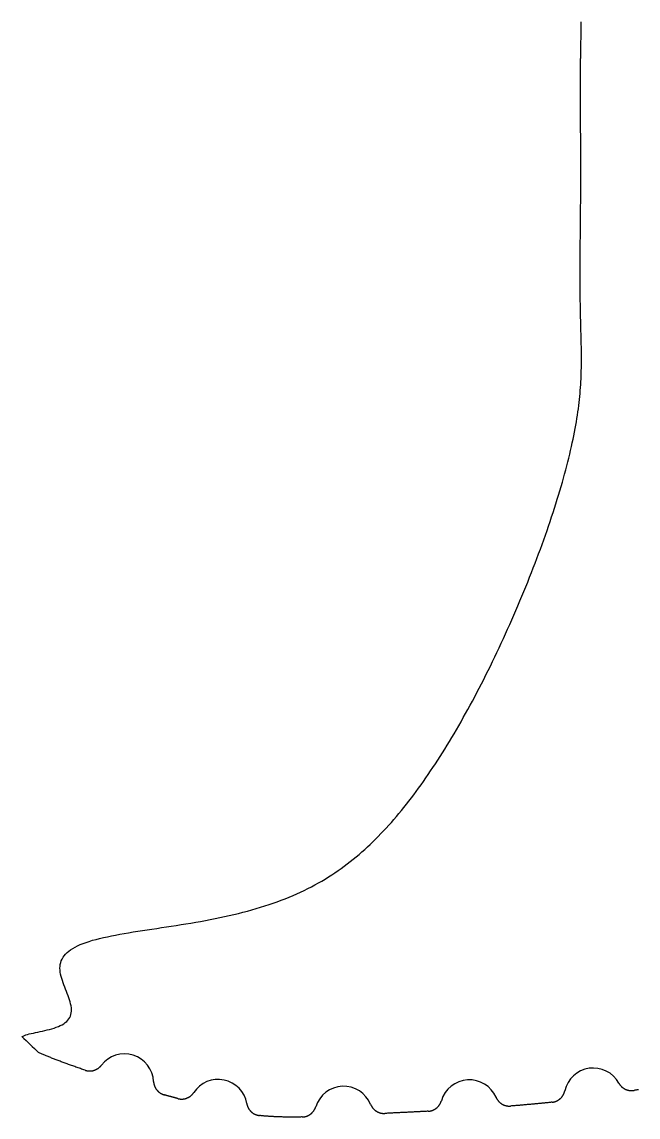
# Model space of a CAD drawing. Extents: x -19 to 113, y 17 to 162.
# Drawn here: x -18.8 to 23.4, y 16.5 to 91.7 of the extents above; entities that cross this region are included whole.
import ezdxf

# ---------------------------------------------------------------- set-up
doc = ezdxf.new("R2010")
doc.units = 0
doc.layers.get('0').update_dxf_attribs({"linetype": 'CONTINUOUS'})

msp = doc.modelspace()

# ---------------------------------------------------------------- linework, layer by layer
msp.add_line((19.52, 91.74), (19.483, 89.222))
for points in [[(-18.832, 22.06), (-18.756, 22.099), (-18.666, 22.137), (-18.563, 22.173), (-18.449, 22.207), (-18.324, 22.24), (-18.189, 22.273), (-18.047, 22.305), (-17.897, 22.337), (-17.742, 22.369), (-17.583, 22.403), (-17.422, 22.438), (-17.259, 22.474), (-17.096, 22.513), (-16.935, 22.554), (-16.777, 22.598), (-16.623, 22.646), (-16.475, 22.697), (-16.333, 22.752), (-16.2, 22.812), (-16.075, 22.876), (-15.959, 22.945), (-15.854, 23.019), (-15.76, 23.098), (-15.678, 23.182), (-15.607, 23.272), (-15.548, 23.367), (-15.501, 23.467), (-15.467, 23.572), (-15.444, 23.683), (-15.432, 23.799), (-15.431, 23.919), (-15.441, 24.043), (-15.46, 24.172), (-15.488, 24.305), (-15.524, 24.441), (-15.566, 24.58), (-15.614, 24.722), (-15.667, 24.866), (-15.722, 25.012), (-15.78, 25.159), (-15.839, 25.308), (-15.898, 25.456), (-15.955, 25.605), (-16.009, 25.754), (-16.059, 25.902), (-16.105, 26.049), (-16.144, 26.195), (-16.176, 26.338), (-16.2, 26.48), (-16.215, 26.619), (-16.22, 26.755), (-16.215, 26.888), (-16.198, 27.018), (-16.17, 27.145), (-16.13, 27.268), (-16.078, 27.387), (-16.012, 27.503), (-15.934, 27.615), (-15.842, 27.723), (-15.738, 27.828), (-15.62, 27.928), (-15.488, 28.025), (-15.344, 28.117), (-15.187, 28.206), (-15.017, 28.292), (-14.834, 28.374), (-14.64, 28.453), (-14.433, 28.528), (-14.215, 28.6), (-13.987, 28.67), (-13.747, 28.736), (-13.498, 28.8), (-13.239, 28.862), (-12.971, 28.921), (-12.694, 28.978), (-12.41, 29.034), (-12.118, 29.088), (-11.819, 29.141), (-11.514, 29.192), (-11.203, 29.243), (-10.888, 29.293), (-10.568, 29.343), (-10.244, 29.392), (-9.916, 29.441), (-9.586, 29.491), (-9.254, 29.541), (-8.92, 29.591), (-8.585, 29.642), (-8.249, 29.694), (-7.912, 29.747), (-7.576, 29.801), (-7.24, 29.857), (-6.905, 29.915), (-6.571, 29.973), (-6.239, 30.034), (-5.909, 30.097), (-5.58, 30.161), (-5.254, 30.228), (-4.931, 30.297), (-4.61, 30.368), (-4.292, 30.442), (-3.978, 30.518), (-3.667, 30.596), (-3.359, 30.677), (-3.055, 30.761), (-2.755, 30.847), (-2.458, 30.936), (-2.165, 31.028), (-1.876, 31.122), (-1.592, 31.219), (-1.311, 31.319), (-1.034, 31.422), (-0.762, 31.528), (-0.493, 31.637), (-0.228, 31.748), (0.032, 31.862), (0.288, 31.979), (0.541, 32.099), (0.789, 32.222), (1.034, 32.348), (1.275, 32.477), (1.512, 32.608), (1.746, 32.742), (1.976, 32.879), (2.202, 33.019), (2.425, 33.162), (2.645, 33.307), (2.862, 33.455), (3.075, 33.606), (3.286, 33.76), (3.494, 33.916), (3.699, 34.075), (3.901, 34.236), (4.101, 34.4), (4.298, 34.567), (4.493, 34.737), (4.686, 34.909), (4.877, 35.083), (5.066, 35.26), (5.253, 35.44), (5.438, 35.622), (5.621, 35.807), (5.803, 35.995), (5.983, 36.185), (6.162, 36.378), (6.34, 36.573), (6.516, 36.771), (6.691, 36.971), (6.865, 37.174), (7.037, 37.38), (7.209, 37.588), (7.38, 37.799), (7.55, 38.013), (7.719, 38.229), (7.887, 38.448), (8.054, 38.67), (8.221, 38.894), (8.387, 39.122), (8.553, 39.351), (8.717, 39.584), (8.882, 39.819), (9.046, 40.058), (9.209, 40.298), (9.372, 40.542), (9.534, 40.788), (9.696, 41.038), (9.858, 41.29), (10.019, 41.544), (10.18, 41.802), (10.34, 42.062), (10.5, 42.325), (10.66, 42.591), (10.819, 42.86), (10.978, 43.131), (11.137, 43.405), (11.295, 43.682), (11.453, 43.961), (11.61, 44.243), (11.767, 44.527), (11.924, 44.814), (12.08, 45.104), (12.235, 45.396), (12.391, 45.691), (12.545, 45.987), (12.699, 46.287), (12.853, 46.588), (13.006, 46.892), (13.158, 47.197), (13.31, 47.505), (13.461, 47.815), (13.611, 48.127), (13.76, 48.44), (13.909, 48.755), (14.057, 49.071), (14.203, 49.39), (14.349, 49.709), (14.494, 50.03), (14.637, 50.351), (14.78, 50.674), (14.921, 50.998), (15.061, 51.322), (15.2, 51.647), (15.337, 51.972), (15.473, 52.298), (15.608, 52.623), (15.741, 52.949), (15.872, 53.275), (16.002, 53.6), (16.13, 53.925), (16.256, 54.25), (16.38, 54.574), (16.503, 54.897), (16.623, 55.218), (16.742, 55.539), (16.859, 55.859), (16.973, 56.177), (17.085, 56.494), (17.196, 56.808), (17.303, 57.122), (17.409, 57.433), (17.512, 57.742), (17.613, 58.048), (17.711, 58.353), (17.807, 58.655), (17.901, 58.954), (17.992, 59.251), (18.08, 59.545), (18.166, 59.836), (18.249, 60.124), (18.329, 60.409), (18.407, 60.691), (18.482, 60.97), (18.554, 61.245), (18.624, 61.518), (18.691, 61.786), (18.755, 62.051), (18.816, 62.313), (18.875, 62.571), (18.931, 62.826), (18.984, 63.077), (19.035, 63.324), (19.083, 63.568), (19.128, 63.808), (19.17, 64.045), (19.21, 64.278), (19.248, 64.508), (19.283, 64.735), (19.315, 64.958), (19.345, 65.177), (19.373, 65.394), (19.399, 65.608), (19.422, 65.818), (19.443, 66.026), (19.462, 66.231), (19.479, 66.433), (19.494, 66.633), (19.508, 66.83), (19.519, 67.025), (19.529, 67.218), (19.538, 67.409), (19.544, 67.599), (19.55, 67.786), (19.554, 67.973), (19.557, 68.157), (19.559, 68.341), (19.56, 68.524), (19.56, 68.706), (19.559, 68.887), (19.557, 69.068), (19.555, 69.248), (19.552, 69.428), (19.549, 69.608), (19.545, 69.788), (19.541, 69.968), (19.536, 70.149), (19.532, 70.33), (19.527, 70.511), (19.522, 70.694), (19.517, 70.877), (19.513, 71.06), (19.508, 71.245), (19.503, 71.431), (19.499, 71.618), (19.495, 71.806), (19.491, 71.995), (19.487, 72.185), (19.484, 72.377), (19.481, 72.57), (19.478, 72.764), (19.476, 72.96), (19.473, 73.157), (19.472, 73.355), (19.47, 73.554), (19.469, 73.755), (19.468, 73.957), (19.468, 74.16), (19.468, 74.365), (19.468, 74.571), (19.469, 74.777), (19.469, 74.985), (19.47, 75.194), (19.471, 75.405), (19.473, 75.616), (19.474, 75.828), (19.476, 76.041), (19.478, 76.255), (19.48, 76.47), (19.482, 76.686), (19.484, 76.902), (19.486, 77.12), (19.488, 77.338), (19.49, 77.556), (19.493, 77.776), (19.495, 77.996), (19.497, 78.217), (19.499, 78.438), (19.501, 78.66), (19.502, 78.883), (19.504, 79.106), (19.506, 79.33), (19.507, 79.554), (19.508, 79.779), (19.509, 80.005), (19.51, 80.232), (19.511, 80.459), (19.511, 80.687), (19.512, 80.916), (19.512, 81.145), (19.512, 81.376), (19.512, 81.607), (19.512, 81.839), (19.512, 82.073), (19.511, 82.307), (19.511, 82.542), (19.51, 82.779), (19.509, 83.017), (19.508, 83.256), (19.507, 83.496), (19.506, 83.738), (19.505, 83.981), (19.504, 84.226), (19.502, 84.472), (19.501, 84.72), (19.5, 84.969), (19.498, 85.22), (19.497, 85.473), (19.496, 85.728), (19.494, 85.985), (19.493, 86.243), (19.492, 86.503), (19.491, 86.766), (19.489, 87.03), (19.488, 87.297), (19.487, 87.565), (19.486, 87.836), (19.485, 88.109), (19.485, 88.384), (19.484, 88.661), (19.483, 88.94), (19.483, 89.222)], [(-14.5, 19.751), (-14.579, 19.778), (-14.658, 19.805), (-14.737, 19.833), (-14.815, 19.86), (-14.893, 19.887), (-14.97, 19.914), (-15.047, 19.94), (-15.124, 19.967), (-15.2, 19.994), (-15.275, 20.021), (-15.35, 20.047), (-15.425, 20.074), (-15.499, 20.101), (-15.573, 20.127), (-15.646, 20.153), (-15.718, 20.18), (-15.79, 20.206), (-15.862, 20.232), (-15.933, 20.258), (-16.003, 20.284), (-16.073, 20.31), (-16.142, 20.336), (-16.21, 20.361), (-16.278, 20.387), (-16.346, 20.412), (-16.412, 20.438), (-16.478, 20.463), (-16.543, 20.488), (-16.608, 20.513), (-16.672, 20.538), (-16.735, 20.563), (-16.798, 20.588), (-16.86, 20.612), (-16.921, 20.637), (-16.981, 20.661), (-17.041, 20.685), (-17.099, 20.709), (-17.158, 20.733), (-17.215, 20.757), (-17.271, 20.78), (-17.327, 20.804), (-17.382, 20.827), (-17.436, 20.85), (-17.49, 20.873), (-17.542, 20.896), (-17.594, 20.919), (-17.645, 20.941), (-17.695, 20.963)], [(-14.5, 19.751), (-14.484, 19.746), (-14.467, 19.741), (-14.45, 19.736), (-14.434, 19.731), (-14.417, 19.727), (-14.4, 19.723), (-14.383, 19.719), (-14.366, 19.716), (-14.349, 19.713), (-14.332, 19.71), (-14.315, 19.707), (-14.298, 19.705), (-14.281, 19.703), (-14.264, 19.701), (-14.247, 19.7), (-14.229, 19.699), (-14.212, 19.698), (-14.195, 19.698), (-14.178, 19.698), (-14.16, 19.698), (-14.143, 19.698), (-14.126, 19.699), (-14.108, 19.7), (-14.091, 19.701), (-14.074, 19.703), (-14.057, 19.705), (-14.039, 19.707), (-14.022, 19.71), (-14.005, 19.712), (-13.988, 19.715), (-13.971, 19.719), (-13.955, 19.723), (-13.938, 19.727), (-13.921, 19.731), (-13.904, 19.735), (-13.888, 19.74), (-13.871, 19.745), (-13.855, 19.751), (-13.839, 19.757), (-13.822, 19.762), (-13.806, 19.769), (-13.79, 19.775), (-13.774, 19.782), (-13.759, 19.789), (-13.743, 19.797), (-13.727, 19.804), (-13.712, 19.812), (-13.697, 19.82), (-13.682, 19.829), (-13.667, 19.838), (-13.652, 19.847), (-13.637, 19.856), (-13.623, 19.865), (-13.608, 19.875), (-13.594, 19.885), (-13.58, 19.895), (-13.566, 19.906), (-13.553, 19.916), (-13.539, 19.927), (-13.526, 19.938), (-13.513, 19.95), (-13.5, 19.961), (-13.487, 19.973), (-13.475, 19.985), (-13.463, 19.998), (-13.451, 20.01), (-13.439, 20.023), (-13.427, 20.036), (-13.416, 20.049), (-13.405, 20.062), (-13.394, 20.075), (-13.383, 20.089)], [(-9.799, 18.973), (-9.798, 18.956), (-9.796, 18.939), (-9.795, 18.922), (-9.793, 18.904), (-9.791, 18.887), (-9.788, 18.87), (-9.785, 18.853), (-9.782, 18.836), (-9.779, 18.819), (-9.775, 18.803), (-9.771, 18.786), (-9.767, 18.769), (-9.762, 18.752), (-9.758, 18.736), (-9.752, 18.719), (-9.747, 18.703), (-9.741, 18.687), (-9.735, 18.671), (-9.729, 18.654), (-9.723, 18.638), (-9.716, 18.623), (-9.709, 18.607), (-9.701, 18.591), (-9.694, 18.576), (-9.686, 18.56), (-9.678, 18.545), (-9.669, 18.53), (-9.661, 18.515), (-9.652, 18.5), (-9.643, 18.486), (-9.633, 18.471), (-9.624, 18.457), (-9.614, 18.443), (-9.604, 18.429), (-9.593, 18.415), (-9.583, 18.401), (-9.572, 18.388), (-9.561, 18.375), (-9.549, 18.362), (-9.538, 18.349), (-9.526, 18.336), (-9.514, 18.324), (-9.502, 18.312), (-9.489, 18.3), (-9.477, 18.288), (-9.464, 18.276), (-9.451, 18.265), (-9.438, 18.254), (-9.424, 18.243), (-9.411, 18.232), (-9.397, 18.222), (-9.383, 18.211), (-9.369, 18.201), (-9.354, 18.192), (-9.34, 18.182), (-9.325, 18.173), (-9.31, 18.164), (-9.295, 18.155), (-9.28, 18.147), (-9.265, 18.139), (-9.25, 18.131), (-9.234, 18.123), (-9.219, 18.116), (-9.203, 18.109), (-9.187, 18.102), (-9.171, 18.095), (-9.155, 18.089), (-9.139, 18.083), (-9.122, 18.077), (-9.106, 18.072), (-9.089, 18.067), (-9.073, 18.062)], [(22.122, 18.864), (22.13, 18.849), (22.139, 18.834), (22.148, 18.819), (22.157, 18.805), (22.167, 18.79), (22.177, 18.776), (22.187, 18.761), (22.197, 18.747), (22.207, 18.734), (22.218, 18.72), (22.229, 18.707), (22.24, 18.693), (22.252, 18.68), (22.264, 18.667), (22.275, 18.655), (22.288, 18.642), (22.3, 18.63), (22.313, 18.618), (22.325, 18.606), (22.338, 18.595), (22.351, 18.583), (22.365, 18.572), (22.379, 18.561), (22.392, 18.55), (22.406, 18.54), (22.42, 18.53), (22.435, 18.52), (22.449, 18.51), (22.464, 18.501), (22.479, 18.492), (22.493, 18.483), (22.509, 18.474), (22.524, 18.466), (22.539, 18.458), (22.555, 18.45), (22.57, 18.442), (22.586, 18.435), (22.602, 18.428), (22.618, 18.421), (22.634, 18.415), (22.65, 18.409), (22.667, 18.403), (22.683, 18.397), (22.7, 18.392), (22.717, 18.387), (22.733, 18.382), (22.75, 18.377), (22.767, 18.373), (22.784, 18.369), (22.801, 18.366), (22.818, 18.362), (22.835, 18.36), (22.853, 18.357), (22.87, 18.354), (22.887, 18.352), (22.905, 18.351), (22.922, 18.349), (22.939, 18.348), (22.957, 18.347), (22.974, 18.347), (22.992, 18.346), (23.009, 18.346), (23.027, 18.347), (23.044, 18.347), (23.061, 18.348), (23.079, 18.35), (23.096, 18.351), (23.113, 18.353), (23.131, 18.355), (23.148, 18.358), (23.165, 18.36), (23.182, 18.363)], [(-8.14, 17.803), (-8.163, 17.809), (-8.186, 17.815), (-8.209, 17.821), (-8.231, 17.828), (-8.254, 17.834), (-8.277, 17.84), (-8.3, 17.846), (-8.323, 17.853), (-8.346, 17.859), (-8.369, 17.865), (-8.392, 17.872), (-8.415, 17.878), (-8.438, 17.884), (-8.462, 17.891), (-8.485, 17.897), (-8.508, 17.904), (-8.531, 17.91), (-8.554, 17.917), (-8.578, 17.923), (-8.601, 17.93), (-8.624, 17.936), (-8.648, 17.943), (-8.671, 17.949), (-8.695, 17.956), (-8.718, 17.962), (-8.741, 17.969), (-8.765, 17.975), (-8.788, 17.982), (-8.812, 17.988), (-8.836, 17.995), (-8.859, 18.002), (-8.883, 18.008), (-8.906, 18.015), (-8.93, 18.022), (-8.954, 18.028), (-8.978, 18.035), (-9.001, 18.042), (-9.025, 18.048), (-9.049, 18.055), (-9.073, 18.062)], [(-8.14, 17.803), (-8.123, 17.798), (-8.106, 17.794), (-8.089, 17.79), (-8.072, 17.787), (-8.055, 17.784), (-8.038, 17.781), (-8.021, 17.778), (-8.004, 17.776), (-7.986, 17.774), (-7.969, 17.772), (-7.952, 17.77), (-7.935, 17.769), (-7.917, 17.768), (-7.9, 17.768), (-7.883, 17.768), (-7.865, 17.768), (-7.848, 17.768), (-7.83, 17.769), (-7.813, 17.77), (-7.796, 17.771), (-7.778, 17.773), (-7.761, 17.775), (-7.744, 17.777), (-7.726, 17.779), (-7.709, 17.782), (-7.692, 17.785), (-7.675, 17.788), (-7.658, 17.792), (-7.641, 17.796), (-7.624, 17.8), (-7.608, 17.805), (-7.591, 17.81), (-7.574, 17.815), (-7.558, 17.82), (-7.541, 17.826), (-7.525, 17.832), (-7.509, 17.838), (-7.493, 17.845), (-7.477, 17.852), (-7.461, 17.859), (-7.445, 17.866), (-7.43, 17.874), (-7.414, 17.882), (-7.399, 17.89), (-7.384, 17.898), (-7.368, 17.907), (-7.354, 17.916), (-7.339, 17.925), (-7.324, 17.935), (-7.31, 17.945), (-7.296, 17.955), (-7.281, 17.965), (-7.268, 17.975), (-7.254, 17.986), (-7.24, 17.997), (-7.227, 18.008), (-7.214, 18.02), (-7.201, 18.031), (-7.188, 18.043), (-7.176, 18.056), (-7.163, 18.068), (-7.151, 18.08), (-7.139, 18.093), (-7.128, 18.106), (-7.116, 18.119), (-7.105, 18.133), (-7.094, 18.146), (-7.084, 18.16), (-7.073, 18.174), (-7.063, 18.188), (-7.053, 18.202), (-7.043, 18.217)], [(17.545, 17.552), (17.562, 17.554), (17.579, 17.556), (17.597, 17.559), (17.614, 17.562), (17.631, 17.565), (17.648, 17.568), (17.665, 17.572), (17.681, 17.576), (17.698, 17.58), (17.715, 17.585), (17.731, 17.59), (17.748, 17.595), (17.764, 17.6), (17.781, 17.606), (17.797, 17.612), (17.813, 17.619), (17.829, 17.625), (17.845, 17.632), (17.861, 17.639), (17.876, 17.647), (17.892, 17.654), (17.907, 17.662), (17.922, 17.671), (17.938, 17.679), (17.953, 17.688), (17.967, 17.697), (17.982, 17.706), (17.996, 17.716), (18.011, 17.726), (18.025, 17.736), (18.039, 17.746), (18.053, 17.756), (18.066, 17.767), (18.079, 17.778), (18.093, 17.789), (18.106, 17.801), (18.118, 17.812), (18.131, 17.824), (18.143, 17.836), (18.156, 17.849), (18.168, 17.861), (18.179, 17.874), (18.191, 17.887), (18.202, 17.9), (18.213, 17.913), (18.224, 17.927), (18.235, 17.94), (18.245, 17.954), (18.255, 17.968), (18.265, 17.983), (18.275, 17.997), (18.284, 18.012), (18.293, 18.026), (18.302, 18.041), (18.311, 18.056), (18.319, 18.072), (18.327, 18.087), (18.335, 18.102), (18.343, 18.118), (18.35, 18.134), (18.357, 18.15), (18.364, 18.166), (18.37, 18.182), (18.377, 18.198), (18.383, 18.214), (18.388, 18.231), (18.393, 18.247), (18.398, 18.264), (18.403, 18.281), (18.408, 18.297), (18.412, 18.314), (18.416, 18.331)], [(23.483, 18.421), (23.44, 18.412), (23.397, 18.404), (23.354, 18.396), (23.311, 18.388), (23.268, 18.38), (23.225, 18.372), (23.182, 18.363)], [(-3.404, 17.459), (-3.401, 17.441), (-3.397, 17.423), (-3.393, 17.406), (-3.389, 17.388), (-3.385, 17.371), (-3.38, 17.353), (-3.375, 17.336), (-3.369, 17.319), (-3.363, 17.302), (-3.357, 17.285), (-3.351, 17.268), (-3.344, 17.252), (-3.337, 17.235), (-3.33, 17.219), (-3.323, 17.202), (-3.315, 17.186), (-3.307, 17.17), (-3.298, 17.154), (-3.29, 17.139), (-3.281, 17.123), (-3.271, 17.108), (-3.262, 17.092), (-3.252, 17.077), (-3.242, 17.062), (-3.231, 17.048), (-3.221, 17.033), (-3.21, 17.019), (-3.199, 17.005), (-3.188, 16.991), (-3.176, 16.977), (-3.164, 16.964), (-3.152, 16.95), (-3.14, 16.937), (-3.127, 16.925), (-3.114, 16.912), (-3.101, 16.9), (-3.088, 16.887), (-3.075, 16.876), (-3.061, 16.864), (-3.047, 16.852), (-3.033, 16.841), (-3.019, 16.83), (-3.004, 16.82), (-2.989, 16.809), (-2.975, 16.799), (-2.96, 16.789), (-2.944, 16.78), (-2.929, 16.77), (-2.913, 16.761), (-2.898, 16.753), (-2.882, 16.744), (-2.866, 16.736), (-2.85, 16.728), (-2.833, 16.72), (-2.817, 16.713), (-2.8, 16.706), (-2.784, 16.699), (-2.767, 16.693), (-2.75, 16.687), (-2.733, 16.681), (-2.716, 16.675), (-2.698, 16.67), (-2.681, 16.665), (-2.664, 16.661), (-2.646, 16.657), (-2.629, 16.653), (-2.611, 16.649), (-2.593, 16.646), (-2.575, 16.643), (-2.558, 16.64), (-2.54, 16.638), (-2.522, 16.636)], [(5.091, 17.404), (5.098, 17.388), (5.105, 17.373), (5.112, 17.357), (5.119, 17.342), (5.127, 17.326), (5.135, 17.311), (5.143, 17.296), (5.151, 17.281), (5.16, 17.267), (5.169, 17.252), (5.178, 17.238), (5.188, 17.224), (5.197, 17.209), (5.207, 17.196), (5.217, 17.182), (5.228, 17.168), (5.238, 17.155), (5.249, 17.142), (5.26, 17.129), (5.271, 17.116), (5.283, 17.103), (5.295, 17.091), (5.307, 17.078), (5.319, 17.066), (5.331, 17.054), (5.344, 17.043), (5.356, 17.031), (5.369, 17.02), (5.382, 17.009), (5.396, 16.998), (5.409, 16.988), (5.423, 16.978), (5.437, 16.968), (5.451, 16.958), (5.465, 16.948), (5.479, 16.939), (5.494, 16.93), (5.508, 16.921), (5.523, 16.913), (5.538, 16.904), (5.553, 16.896), (5.568, 16.888), (5.584, 16.881), (5.599, 16.874), (5.615, 16.867), (5.63, 16.86), (5.646, 16.853), (5.662, 16.847), (5.678, 16.841), (5.694, 16.836), (5.711, 16.83), (5.727, 16.825), (5.743, 16.82), (5.76, 16.816), (5.777, 16.811), (5.793, 16.807), (5.81, 16.804), (5.827, 16.8), (5.844, 16.797), (5.86, 16.794), (5.877, 16.792), (5.894, 16.79), (5.911, 16.788), (5.928, 16.786), (5.946, 16.785), (5.963, 16.784), (5.98, 16.783), (5.997, 16.782), (6.014, 16.782), (6.031, 16.782), (6.048, 16.783), (6.065, 16.783)], [(9.039, 16.931), (9.056, 16.932), (9.073, 16.933), (9.09, 16.935), (9.107, 16.937), (9.124, 16.939), (9.141, 16.942), (9.158, 16.945), (9.175, 16.948), (9.191, 16.951), (9.208, 16.955), (9.225, 16.959), (9.241, 16.963), (9.258, 16.967), (9.274, 16.972), (9.291, 16.977), (9.307, 16.982), (9.323, 16.988), (9.339, 16.994), (9.355, 17), (9.371, 17.007), (9.387, 17.013), (9.403, 17.02), (9.418, 17.028), (9.434, 17.035), (9.449, 17.043), (9.464, 17.051), (9.479, 17.059), (9.494, 17.068), (9.509, 17.077), (9.523, 17.086), (9.538, 17.095), (9.552, 17.105), (9.566, 17.115), (9.58, 17.125), (9.593, 17.135), (9.607, 17.145), (9.62, 17.156), (9.633, 17.167), (9.646, 17.178), (9.659, 17.19), (9.672, 17.201), (9.684, 17.213), (9.696, 17.225), (9.708, 17.238), (9.72, 17.25), (9.732, 17.263), (9.743, 17.276), (9.754, 17.289), (9.765, 17.302), (9.776, 17.316), (9.786, 17.329), (9.796, 17.343), (9.806, 17.357), (9.816, 17.371), (9.825, 17.385), (9.835, 17.4), (9.844, 17.415), (9.852, 17.429), (9.861, 17.444), (9.869, 17.459), (9.877, 17.475), (9.885, 17.49), (9.892, 17.506), (9.899, 17.521), (9.906, 17.537), (9.913, 17.553), (9.919, 17.569), (9.925, 17.585), (9.931, 17.601), (9.936, 17.617), (9.942, 17.634), (9.947, 17.65)], [(13.701, 17.888), (13.708, 17.872), (13.715, 17.856), (13.723, 17.841), (13.731, 17.825), (13.739, 17.81), (13.747, 17.795), (13.756, 17.78), (13.765, 17.765), (13.774, 17.751), (13.783, 17.736), (13.793, 17.722), (13.802, 17.708), (13.812, 17.694), (13.823, 17.68), (13.833, 17.667), (13.844, 17.653), (13.855, 17.64), (13.866, 17.627), (13.878, 17.614), (13.889, 17.602), (13.901, 17.589), (13.913, 17.577), (13.926, 17.565), (13.938, 17.553), (13.951, 17.541), (13.964, 17.53), (13.977, 17.519), (13.99, 17.508), (14.004, 17.497), (14.018, 17.487), (14.031, 17.476), (14.045, 17.466), (14.06, 17.457), (14.074, 17.447), (14.088, 17.438), (14.103, 17.429), (14.118, 17.42), (14.133, 17.412), (14.148, 17.404), (14.163, 17.396), (14.179, 17.388), (14.194, 17.381), (14.21, 17.373), (14.226, 17.366), (14.242, 17.36), (14.258, 17.353), (14.274, 17.347), (14.29, 17.342), (14.306, 17.336), (14.323, 17.331), (14.339, 17.326), (14.356, 17.321), (14.373, 17.317), (14.389, 17.313), (14.406, 17.309), (14.423, 17.305), (14.44, 17.302), (14.457, 17.299), (14.474, 17.297), (14.491, 17.294), (14.508, 17.292), (14.525, 17.29), (14.543, 17.289), (14.56, 17.288), (14.577, 17.287), (14.594, 17.286), (14.612, 17.286), (14.629, 17.286), (14.646, 17.286), (14.663, 17.287), (14.681, 17.288), (14.698, 17.289)], [(17.545, 17.552), (17.487, 17.546), (17.428, 17.539), (17.37, 17.533), (17.312, 17.527), (17.253, 17.521), (17.195, 17.515), (17.136, 17.509), (17.077, 17.503), (17.019, 17.497), (16.96, 17.491), (16.901, 17.486), (16.842, 17.48), (16.784, 17.474), (16.725, 17.468), (16.666, 17.462), (16.607, 17.457), (16.548, 17.451), (16.489, 17.445), (16.429, 17.44), (16.37, 17.434), (16.311, 17.429), (16.252, 17.423), (16.192, 17.418), (16.133, 17.412), (16.074, 17.407), (16.014, 17.401), (15.955, 17.396), (15.895, 17.39), (15.836, 17.385), (15.776, 17.38), (15.716, 17.375), (15.657, 17.369), (15.597, 17.364), (15.537, 17.359), (15.478, 17.354), (15.418, 17.349), (15.358, 17.344), (15.298, 17.338), (15.238, 17.333), (15.178, 17.328), (15.118, 17.323), (15.058, 17.318), (14.998, 17.314), (14.938, 17.309), (14.878, 17.304), (14.818, 17.299), (14.758, 17.294), (14.698, 17.289)], [(0.396, 16.539), (0.342, 16.538), (0.288, 16.537), (0.234, 16.536), (0.181, 16.535), (0.127, 16.534), (0.074, 16.533), (0.021, 16.533), (-0.032, 16.532), (-0.085, 16.532), (-0.137, 16.531), (-0.19, 16.531), (-0.242, 16.531), (-0.294, 16.531), (-0.346, 16.531), (-0.398, 16.531), (-0.45, 16.531), (-0.502, 16.531), (-0.554, 16.531), (-0.605, 16.532), (-0.657, 16.532), (-0.708, 16.533), (-0.76, 16.534), (-0.811, 16.535), (-0.862, 16.536), (-0.914, 16.537), (-0.965, 16.538), (-1.016, 16.539), (-1.067, 16.541), (-1.118, 16.542), (-1.17, 16.544), (-1.221, 16.546), (-1.272, 16.548), (-1.323, 16.55), (-1.374, 16.552), (-1.426, 16.554), (-1.477, 16.556), (-1.528, 16.559), (-1.58, 16.562), (-1.631, 16.565), (-1.683, 16.568), (-1.734, 16.571), (-1.786, 16.574), (-1.838, 16.577), (-1.889, 16.581), (-1.941, 16.585), (-1.993, 16.588), (-2.046, 16.592), (-2.098, 16.597), (-2.15, 16.601), (-2.203, 16.605), (-2.256, 16.61), (-2.309, 16.615), (-2.362, 16.62), (-2.415, 16.625), (-2.468, 16.63), (-2.522, 16.636)], [(0.396, 16.539), (0.413, 16.539), (0.43, 16.54), (0.448, 16.541), (0.465, 16.543), (0.482, 16.544), (0.499, 16.547), (0.517, 16.549), (0.534, 16.551), (0.551, 16.554), (0.568, 16.558), (0.585, 16.561), (0.602, 16.565), (0.618, 16.569), (0.635, 16.573), (0.652, 16.578), (0.668, 16.583), (0.685, 16.588), (0.701, 16.594), (0.718, 16.599), (0.734, 16.605), (0.75, 16.612), (0.766, 16.618), (0.782, 16.625), (0.798, 16.633), (0.813, 16.64), (0.829, 16.648), (0.844, 16.656), (0.86, 16.664), (0.875, 16.673), (0.89, 16.681), (0.904, 16.69), (0.919, 16.7), (0.933, 16.709), (0.948, 16.719), (0.962, 16.729), (0.976, 16.739), (0.989, 16.75), (1.003, 16.761), (1.016, 16.772), (1.03, 16.783), (1.043, 16.794), (1.055, 16.806), (1.068, 16.818), (1.08, 16.83), (1.093, 16.842), (1.105, 16.855), (1.116, 16.868), (1.128, 16.881), (1.139, 16.894), (1.15, 16.907), (1.161, 16.921), (1.172, 16.935), (1.182, 16.949), (1.192, 16.963), (1.202, 16.977), (1.212, 16.991), (1.221, 17.006), (1.23, 17.021), (1.239, 17.036), (1.248, 17.051), (1.256, 17.066), (1.264, 17.081), (1.272, 17.097), (1.279, 17.113), (1.287, 17.128), (1.294, 17.144), (1.3, 17.16), (1.307, 17.176), (1.313, 17.193), (1.319, 17.209), (1.324, 17.225), (1.33, 17.242)], [(9.039, 16.931), (8.974, 16.928), (8.909, 16.924), (8.845, 16.921), (8.781, 16.918), (8.717, 16.914), (8.652, 16.911), (8.588, 16.908), (8.524, 16.905), (8.461, 16.901), (8.397, 16.898), (8.333, 16.895), (8.27, 16.892), (8.206, 16.888), (8.143, 16.885), (8.08, 16.882), (8.017, 16.879), (7.954, 16.876), (7.891, 16.873), (7.828, 16.869), (7.766, 16.866), (7.703, 16.863), (7.641, 16.86), (7.579, 16.857), (7.517, 16.854), (7.455, 16.851), (7.393, 16.848), (7.331, 16.845), (7.269, 16.842), (7.208, 16.839), (7.146, 16.836), (7.085, 16.833), (7.024, 16.83), (6.963, 16.827), (6.902, 16.824), (6.842, 16.821), (6.781, 16.818), (6.721, 16.815), (6.66, 16.812), (6.6, 16.809), (6.54, 16.806), (6.48, 16.803), (6.421, 16.8), (6.361, 16.798), (6.302, 16.795), (6.242, 16.792), (6.183, 16.789), (6.124, 16.786), (6.065, 16.783)]]:
    msp.add_lwpolyline(points)
for centre, radius, start, end in [((46.983, 89.222), 94.034, 225.58053, 226.54316), ((-11.796, 18.872), 2, 2.90146, 142.52153), ((20.369, 17.901), 2, 28.80118, 167.57961), ((-5.374, 17.115), 2, 9.90059, 146.56301), ((11.867, 17.091), 2, 23.48083, 163.76069), ((3.24, 16.648), 2, 22.20418, 162.73496)]:
    msp.add_arc(centre, radius, start, end)

doc.saveas('drawing.dxf')
